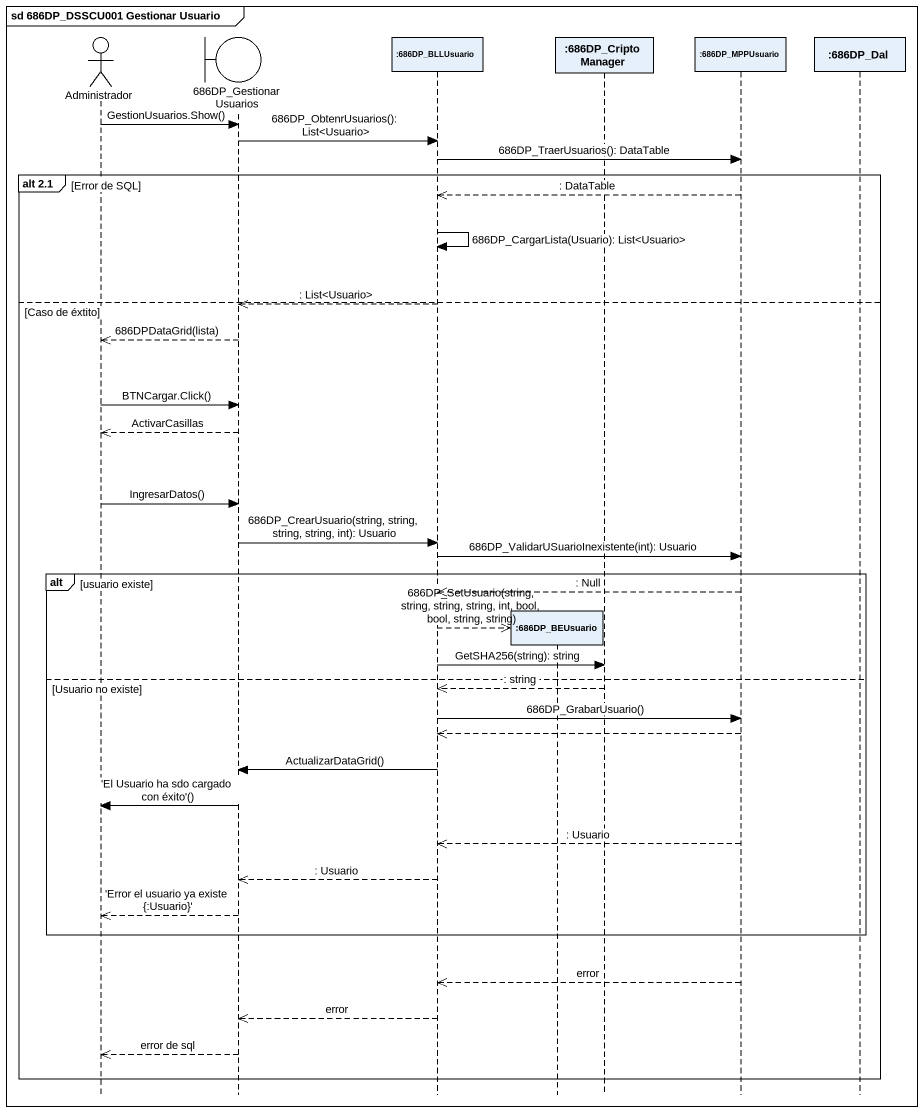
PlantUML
@startuml
mainframe sd 686DP_DSSCU001 Gestionar Usuario
hide footbox
actor Administrador
boundary "686DP_Gestionar Usuarios" as b686DP_Gestionar_Usuarios
participant ":686DP_BLLUsuario" as o686DP_BLLUsuario
participant ":686DP_BEUsuario" as o686DP_BEUsuario
participant ":686DP_CriptoManager" as o686DP_CriptoManager
participant ":686DP_MPPUsuario" as o686DP_MPPUsuario
participant ":686DP_Dal" as o686DP_Dal

Administrador -> b686DP_Gestionar_Usuarios : GestionUsuarios.Show()
b686DP_Gestionar_Usuarios -> o686DP_BLLUsuario : 686DP_ObtenrUsuarios(): List<Usuario>
o686DP_BLLUsuario -> o686DP_MPPUsuario : 686DP_TraerUsuarios(): DataTable
group alt 2.1 [Error de SQL]
  o686DP_MPPUsuario -->> o686DP_BLLUsuario : : DataTable
  o686DP_BLLUsuario -> o686DP_BLLUsuario : 686DP_CargarLista(Usuario): List<Usuario>
else Caso de éxtito
  o686DP_BLLUsuario -->> b686DP_Gestionar_Usuarios : : List<Usuario>
  b686DP_Gestionar_Usuarios -->> Administrador : 686DPDataGrid(lista)
  Administrador -> b686DP_Gestionar_Usuarios : BTNCargar.Click()
  b686DP_Gestionar_Usuarios -->> Administrador : ActivarCasillas
  Administrador -> b686DP_Gestionar_Usuarios : IngresarDatos()
  b686DP_Gestionar_Usuarios -> o686DP_BLLUsuario : 686DP_CrearUsuario(string, string, string, string, int): Usuario
  o686DP_BLLUsuario -> o686DP_MPPUsuario : 686DP_ValidarUSuarioInexistente(int): Usuario
  alt usuario existe
    o686DP_MPPUsuario -->> o686DP_BLLUsuario : : Null
    o686DP_BLLUsuario -->> o686DP_BEUsuario ** : 686DP_SetUsuario(string, string, string, string, int, bool, bool, string, string)
    o686DP_BLLUsuario -> o686DP_CriptoManager : GetSHA256(string): string
  else Usuario no existe
    o686DP_CriptoManager -->> o686DP_BLLUsuario : : string
    o686DP_BLLUsuario -> o686DP_MPPUsuario : 686DP_GrabarUsuario()
    o686DP_MPPUsuario -->> o686DP_BLLUsuario
    o686DP_BLLUsuario -> b686DP_Gestionar_Usuarios : ActualizarDataGrid()
    b686DP_Gestionar_Usuarios -> Administrador : 'El Usuario ha sdo cargado con éxito'()
    o686DP_MPPUsuario -->> o686DP_BLLUsuario : : Usuario
    o686DP_BLLUsuario -->> b686DP_Gestionar_Usuarios : : Usuario
    b686DP_Gestionar_Usuarios -->> Administrador : 'Error el usuario ya existe {:Usuario}'
  end
  o686DP_MPPUsuario -->> o686DP_BLLUsuario : error
  o686DP_BLLUsuario -->> b686DP_Gestionar_Usuarios : error
  b686DP_Gestionar_Usuarios -->> Administrador : error de sql
end
@enduml
